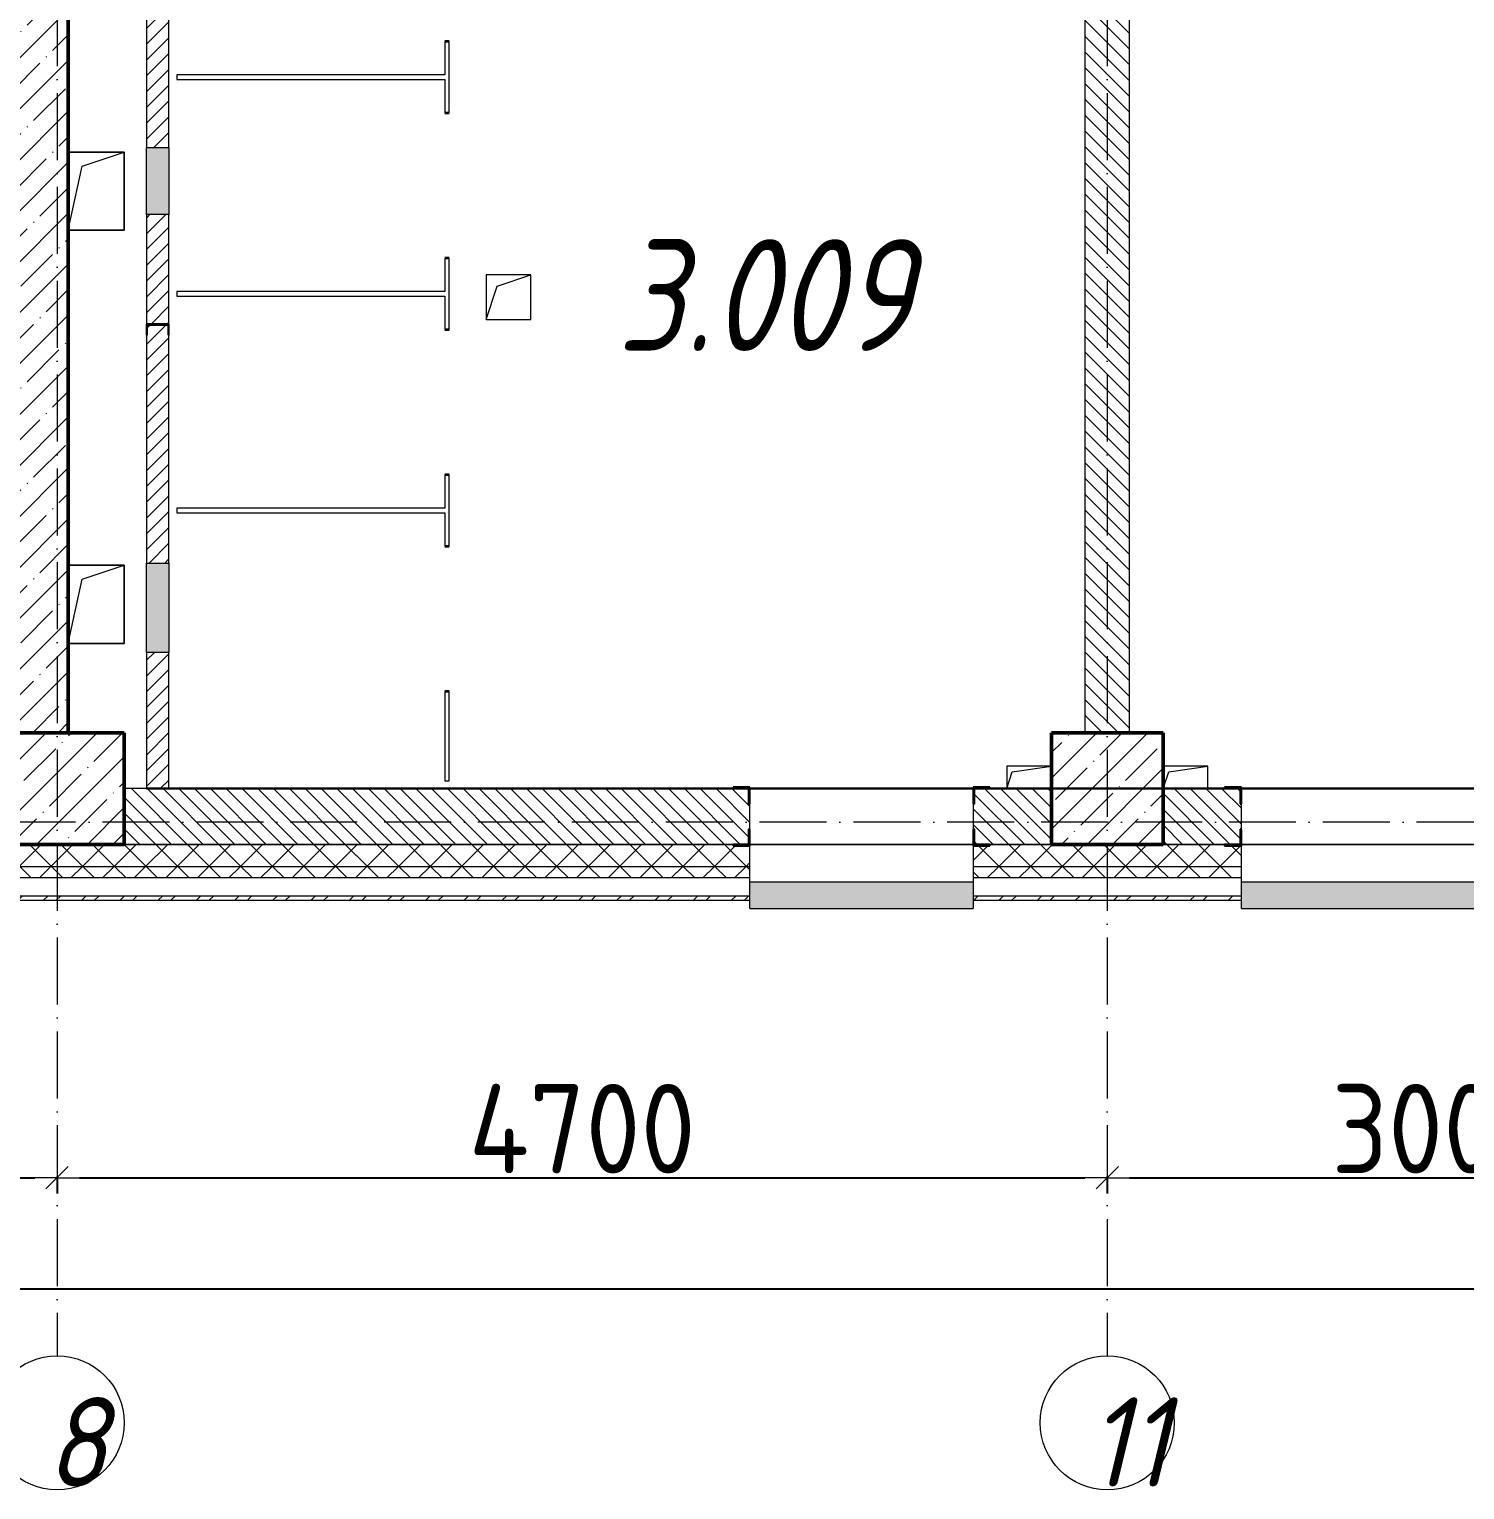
# Model space of a CAD drawing. Header units: millimetres. Extents: x -213536 to 1564669, y -45299 to 942238.
# Drawn here: x 562846 to 569271, y 338573 to 345112 of the extents above; entities that cross this region are included whole.
import ezdxf

# ---------------------------------------------------------------- set-up
doc = ezdxf.new("R2010")
doc.units = ezdxf.units.MM
doc.linetypes.add('50_200_ШТРИХ_1Т_ш5_п1_п1_', pattern=[700, 500, -100, 0, -100])
for name, color, linetype, lineweight in [('A-____-____-DIMS', 7, 'Continuous', 9), ('A-DOOR-OPNG-MCUT', 7, 'Continuous', 35), ('A-FLOR-____-OTLN', 7, 'Continuous', 9), ('A-GENM-____-MCUT', 7, 'Continuous', 25), ('A-GENM-____-OTLN', 7, 'Continuous', 9), ('A-GENM-____-OTLN-1', 7, 'Continuous', 25), ('A-GLAZ-____-OTLN', 7, 'Continuous', 9), ('A-WALL-____-MCUT', 7, 'Continuous', 13), ('A-WALL-____-MCUT-1', 7, 'Continuous', 9), ('A-WALL-____-MCUT-2', 7, 'Continuous', 50), ('A-WALL-____-OTLN', 7, 'Continuous', 9), ('A-WALL-____-PATT-1', 7, 'Continuous', 9), ('A-WALL-FNSH-MCUT-1', 7, 'Continuous', 9), ('S-COLS-____-MCUT', 7, 'Continuous', 50), ('S-COLS-____-OTLN', 7, 'Continuous', 9), ('S-GRID-____-IDEN', 7, 'Continuous', 9), ('S-GRID-____-OTLN-1', 7, '50_200_ШТРИХ_1Т_ш5_п1_п1_', 9), ('Марки помещений', 7, 'Continuous', 9)]:
    doc.layers.add(name, color=color, linetype=linetype, lineweight=lineweight)
doc.layers.add('A-DOOR-____-OTLN-1', color=7, linetype='Continuous', lineweight=9, true_color=0xffffff)
doc.layers.add('A-GLAZ-____-OTLN-1', color=7, linetype='Continuous', lineweight=9, true_color=0xc0c0c0)
doc.styles.add('ISOCPEUR_I_2', font='isocpeui.ttf', dxfattribs={"width": 0.85, "height": 2.3})
doc.styles.add('ISOCPEUR_I_9', font='isocpeui.ttf', dxfattribs={"width": 0.9, "height": 250})
doc.styles.add('СПДС', font='isocpeur.ttf', dxfattribs={"width": 0.9})
doc.dimstyles.new('Размера А3', dxfattribs={"dimtxt": 200, "dimasz": 100, "dimexe": 70, "dimexo": 100, "dimgap": 20, "dimtad": 1, "dimdec": 0, "dimrnd": 10, "dimzin": 0, "dimdsep": 46, "dimtxsty": 'СПДС', "dimblk": 'ARROWHEAD_6', "dimcen": 1, "dimclrd": 256, "dimclre": 256, "dimclrt": 256, "dimazin": 0, "dimtfac": 1, "dimtdec": 0, "dimtmove": 2, "dimatfit": 3, "dimfxl": 1, "dimtolj": 1, "dimtzin": 0, "dimarcsym": 0})
pattern_1 = [(135, (549721.475, 286281.11), (-35.35534, -35.35534), [])]
pattern_2 = [(45, (549721.47, 286281.11), (-70.71068, 70.71068), []), (135, (549721.47, 286281.11), (-70.71068, -70.71068), [])]

# ---------------------------------------------------------------- blocks, each defined once
blk = doc.blocks.new('BSC_Колонна _Прямоугольная - 500х500-V30-АР1_План отверстий 3 этажа в осях 1-64_Ю-ЯЯ')
at = {"layer": 'S-COLS-____-OTLN'}
h = blk.add_hatch(dxfattribs=at)
h.set_pattern_fill('FP_37', color=256, style=0, pattern_type=2)
h.set_pattern_definition([(45, (-17950, -55431.04), (-114.04925, 114.04925), []), (45, (-17835.95, -55431.04), (-114.04925, 114.04925), [201.613, -40.323, 3.353, -36.97])])
h.paths.add_polyline_path([(-250, -250), (250, -250), (250, 250), (-250, 250), (-250, 177.9)], flags=0)
at = {"layer": 'S-COLS-____-MCUT'}
for p, q in [((250, 250), (-250, 250)), ((-250, 250), (-250, -250)), ((250, -250), (250, 250)), ((-250, -250), (250, -250))]:
    blk.add_line(p, q, dxfattribs=at)
blk = doc.blocks.new('BSC_Колонна _Прямоугольная - 500х500-V60-АР1_План отверстий 3 этажа в осях 1-64_Ю-ЯЯ')
at = {"layer": 'S-COLS-____-OTLN'}
h = blk.add_hatch(dxfattribs=at)
h.set_pattern_fill('FP_68', color=256, style=0, pattern_type=2)
h.set_pattern_definition([(45, (-13300, -55431.04), (-114.04925, 114.04925), []), (45, (-13185.95, -55431.04), (-114.04925, 114.04925), [201.613, -40.323, 3.353, -36.97])])
h.paths.add_polyline_path([(-250, -250), (250, -250), (250, 250), (-250, 250)], flags=0)
at = {"layer": 'S-COLS-____-MCUT'}
for p, q in [((250, 250), (-250, 250)), ((-250, 250), (-250, -250)), ((250, -250), (250, 250)), ((-250, -250), (250, -250))]:
    blk.add_line(p, q, dxfattribs=at)
blk = doc.blocks.new('DOR_ДУ_распашная__1Ст_Прямоугольная_ШЕР - Вн_650х2100h_Кабинки С_у-18405741-АР1_План отверстий 3 этажа в осях 1-64_Ю-ЯЯ')
at = {"layer": 'A-DOOR-OPNG-MCUT'}
for p, q in [((-325, -10), (-325, 10)), ((325, 10), (325, -10))]:
    blk.add_line(p, q, dxfattribs=at)
blk = doc.blocks.new('Фахверк_СКБ_Уголок - 250_2700-27497298-АР1_План отверстий 3 этажа в осях 1-64_Ю-ЯЯ')
at = {"layer": 'A-GENM-____-MCUT'}
for p, q in [((200, 181), (125, 181)), ((125, 181), (125, 106)), ((131, 106), (131, 175)), ((131, 175), (200, 175)), ((200, 175), (200, 181)), ((125, 106), (131, 106)), ((131, -6), (125, -6)), ((125, -6), (125, -81)), ((131, -75), (131, -6)), ((125, -81), (200, -81)), ((200, -75), (131, -75)), ((200, -81), (200, -75))]:
    blk.add_line(p, q, dxfattribs=at)
blk = doc.blocks.new('154_Фахверк_СКБ_Швеллер - Тип_100_3960-28737914-АР1_План отверстий 3 этажа в осях 1-64_Ю-ЯЯ')
at = {"layer": 'A-GENM-____-MCUT'}
for p, q in [((175, 50), (125, 50)), ((125, 50), (125, -50)), ((128, 47), (175, 47)), ((128, -47), (128, 47)), ((175, 47), (175, 50)), ((125, -50), (175, -50)), ((175, -47), (128, -47)), ((175, -50), (175, -47))]:
    blk.add_line(p, q, dxfattribs=at)
blk = doc.blocks.new('AR_Отверстие Ниша - Лючок-32402568-АР1_План отверстий 3 этажа в осях 1-64_Ю-ЯЯ')
at = {"layer": 'A-GLAZ-____-OTLN'}
blk.add_hatch(color=256, dxfattribs=at).paths.add_polyline_path([(200, 50), (-200, 50), (-200, -50), (200, -50)], flags=0)
for p, q in [((-200, 50), (200, 50)), ((-200, -50), (-200, 50)), ((200, 50), (200, -50)), ((200, -50), (-200, -50))]:
    blk.add_line(p, q, dxfattribs=at)
blk = doc.blocks.new('AR_Отверстие Ниша - Лючок-32402544-АР1_План отверстий 3 этажа в осях 1-64_Ю-ЯЯ')
at = {"layer": 'A-GLAZ-____-OTLN'}
blk.add_hatch(color=256, dxfattribs=at).paths.add_polyline_path([(150, 50), (-150, 50), (-150, -50), (150, -50)], flags=0)
for p, q in [((-150, 50), (150, 50)), ((-150, -50), (-150, 50)), ((150, 50), (150, -50)), ((150, -50), (-150, -50))]:
    blk.add_line(p, q, dxfattribs=at)
blk = doc.blocks.new('AR_Отверстие прямоугольное _в плите_ - AR_Отверстие прямоугольное _в плите_-V168-АР1_План отверстий 3 этажа в осях 1-64_Ю-ЯЯ')
at = {"layer": 'A-GENM-____-OTLN'}
for p, q in [((125, 175), (-125, 175)), ((-62.5, 112.5), (125, 175)), ((125, -175), (125, 175)), ((-125, -175), (-62.5, 112.5)), ((-125, -175), (125, -175))]:
    blk.add_line(p, q, dxfattribs=at)
blk = doc.blocks.new('AR_Отверстие прямоугольное _в плите_ - AR_Отверстие прямоугольное _в плите_-30459207-АР1_План отверстий 3 этажа в осях 1-64_Ю-ЯЯ')
at = {"layer": 'A-GENM-____-OTLN'}
for p, q in [((100, 100), (-100, 100)), ((-100, 100), (-100, -100)), ((-50, 50), (100, 100)), ((100, -100), (100, 100)), ((-100, -100), (-50, 50)), ((-100, -100), (100, -100))]:
    blk.add_line(p, q, dxfattribs=at)
blk = doc.blocks.new('AR_Отверстие прямоугольное _в плите_ - AR_Отверстие прямоугольное _в плите_-V178-АР1_План отверстий 3 этажа в осях 1-64_Ю-ЯЯ')
at = {"layer": 'A-GENM-____-OTLN'}
for p, q in [((100, 50), (-100, 50)), ((-100, -50), (-75, 25)), ((-75, 25), (100, 50)), ((100, -50), (100, 50))]:
    blk.add_line(p, q, dxfattribs=at)
blk = doc.blocks.new('AR_Отверстие прямоугольное _в плите_ - AR_Отверстие прямоугольное _в плите_-30510746-АР1_План отверстий 3 этажа в осях 1-64_Ю-ЯЯ')
at = {"layer": 'A-GENM-____-OTLN'}
for p, q in [((100, 50), (-100, 50)), ((-100, 50), (-100, -50)), ((-100, -50), (-75, 25)), ((-75, 25), (100, 50))]:
    blk.add_line(p, q, dxfattribs=at)
blk = doc.blocks.new('Отлив_СКБ - Отлив витража_120_НВФ-31885283-АР1_План отверстий 3 этажа в осях 1-64_Ю-ЯЯ')
at = {"layer": 'A-GLAZ-____-OTLN-1'}
for points in [[(426.9, -2), (1000, -2), (1000, 0), (0, 0), (0, -2)], [(426.9, -120), (1000, -120), (1000, -2), (0, -2), (0, -120)]]:
    blk.add_hatch(color=256, dxfattribs=at).paths.add_polyline_path(points, flags=0)
at = {"layer": 'A-GLAZ-____-OTLN'}
for p, q in [((0, 0), (1000, 0)), ((1000, -2), (0, -2)), ((0, -120), (0, -83)), ((0, -120), (1000, -120)), ((1000, -83), (1000, -120))]:
    blk.add_line(p, q, dxfattribs=at)
blk = doc.blocks.new('Отлив_СКБ - Отлив витража_120_НВФ-31885687-АР1_План отверстий 3 этажа в осях 1-64_Ю-ЯЯ')
at = {"layer": 'A-GLAZ-____-OTLN-1'}
for points in [[(0, -2), (1800, -2), (1800, 0), (0, 0)], [(945, -120), (1800, -120), (1800, -2), (0, -2), (0, -120), (878.1, -120)]]:
    blk.add_hatch(color=256, dxfattribs=at).paths.add_polyline_path(points, flags=0)
at = {"layer": 'A-GLAZ-____-OTLN'}
for p, q in [((0, 0), (1800, 0)), ((1800, -2), (0, -2)), ((0, -120), (0, -83)), ((0, -120), (1800, -120)), ((1800, -83), (1800, -120))]:
    blk.add_line(p, q, dxfattribs=at)
blk = doc.blocks.new('Ось сетки - Круг_Ø6_00__ISO-2_5_0_9K_-25732049-АР1_План отверстий 3 этажа в осях 1-64_Ю-ЯЯ')
at = {"layer": 'S-GRID-____-IDEN'}
blk.add_circle((0, 0), 3, dxfattribs=at)
blk = doc.blocks.new('ARROWHEAD_6')
at = {"color": 0, "linetype": 'Continuous'}
for p, q in [((0, 0), (-1, 0)), ((-0.5, -0.5), (0.5, 0.5))]:
    blk.add_line(p, q, dxfattribs=at)
blk = doc.blocks.new('*D5463')
at = {"layer": 'A-____-____-DIMS', "lineweight": -2, "transparency": 16777216}
for p, q in [((559571.5, 339975.6), (559571.5, 339899.6)), ((559671.5, 339969.6), (562871.5, 339969.6)), ((562971.5, 339975.6), (562971.5, 339899.6))]:
    blk.add_line(p, q, dxfattribs=at)
at = {"layer": 'Defpoints', "color": 0, "lineweight": 50, "transparency": 16777216}
for p in [(559571.5, 340075.6), (562971.5, 340075.6), (562971.5, 339969.6)]:
    blk.add_point(p, dxfattribs=at)
at = {"layer": 'A-____-____-DIMS', "lineweight": -2, "transparency": 16777216, "xscale": 100, "yscale": 100, "zscale": 100, "rotation": 180}
blk.add_blockref('ARROWHEAD_6', (559571.5, 339969.6), dxfattribs=at)
at = {"layer": 'A-____-____-DIMS', "lineweight": -2, "transparency": 16777216, "xscale": 100, "yscale": 100, "zscale": 100}
blk.add_blockref('ARROWHEAD_6', (562971.5, 339969.6), dxfattribs=at)
at = {"layer": 'A-____-____-DIMS', "transparency": 16777216, "insert": (561271.5, 340189.6), "char_height": 400, "attachment_point": 5, "style": 'СПДС'}
blk.add_mtext('\\A1;3400', dxfattribs=at)
blk = doc.blocks.new('*D5464')
at = {"layer": 'A-____-____-DIMS', "lineweight": -2, "transparency": 16777216}
for p, q in [((562971.5, 339975.6), (562971.5, 339899.6)), ((563071.5, 339969.6), (567571.5, 339969.6)), ((567671.5, 339975.6), (567671.5, 339899.6))]:
    blk.add_line(p, q, dxfattribs=at)
at = {"layer": 'Defpoints', "color": 0, "lineweight": 50, "transparency": 16777216}
for p in [(562971.5, 340075.6), (567671.5, 340075.6), (567671.5, 339969.6)]:
    blk.add_point(p, dxfattribs=at)
at = {"layer": 'A-____-____-DIMS', "lineweight": -2, "transparency": 16777216, "xscale": 100, "yscale": 100, "zscale": 100, "rotation": 180}
blk.add_blockref('ARROWHEAD_6', (562971.5, 339969.6), dxfattribs=at)
at = {"layer": 'A-____-____-DIMS', "lineweight": -2, "transparency": 16777216, "xscale": 100, "yscale": 100, "zscale": 100}
blk.add_blockref('ARROWHEAD_6', (567671.5, 339969.6), dxfattribs=at)
at = {"layer": 'A-____-____-DIMS', "transparency": 16777216, "insert": (565321.5, 340189.6), "char_height": 400, "attachment_point": 5, "style": 'СПДС'}
blk.add_mtext('\\A1;4700', dxfattribs=at)
blk = doc.blocks.new('*D5465')
at = {"layer": 'A-____-____-DIMS', "lineweight": -2, "transparency": 16777216}
for p, q in [((567671.5, 339975.6), (567671.5, 339899.6)), ((567771.5, 339969.6), (570571.5, 339969.6)), ((570671.5, 339975.6), (570671.5, 339899.6))]:
    blk.add_line(p, q, dxfattribs=at)
at = {"layer": 'Defpoints', "color": 0, "lineweight": 50, "transparency": 16777216}
for p in [(567671.5, 340075.6), (570671.5, 340075.6), (570671.5, 339969.6)]:
    blk.add_point(p, dxfattribs=at)
at = {"layer": 'A-____-____-DIMS', "lineweight": -2, "transparency": 16777216, "xscale": 100, "yscale": 100, "zscale": 100, "rotation": 180}
blk.add_blockref('ARROWHEAD_6', (567671.5, 339969.6), dxfattribs=at)
at = {"layer": 'A-____-____-DIMS', "lineweight": -2, "transparency": 16777216, "xscale": 100, "yscale": 100, "zscale": 100}
blk.add_blockref('ARROWHEAD_6', (570671.5, 339969.6), dxfattribs=at)
at = {"layer": 'A-____-____-DIMS', "transparency": 16777216, "insert": (569171.5, 340189.6), "char_height": 400, "attachment_point": 5, "style": 'СПДС'}
blk.add_mtext('\\A1;3000', dxfattribs=at)
blk = doc.blocks.new('*D5481')
at = {"layer": 'A-____-____-DIMS', "lineweight": -2, "transparency": 16777216}
for p, q in [((547371.5, 339478.8), (547371.5, 339402.8)), ((547471.5, 339472.8), (620671.5, 339472.8)), ((620771.5, 339478.8), (620771.5, 339402.8))]:
    blk.add_line(p, q, dxfattribs=at)
at = {"layer": 'Defpoints', "color": 0, "lineweight": 50, "transparency": 16777216}
for p in [(547371.5, 339578.8), (620771.5, 339578.8), (620771.5, 339472.8)]:
    blk.add_point(p, dxfattribs=at)
at = {"layer": 'A-____-____-DIMS', "lineweight": -2, "transparency": 16777216, "xscale": 100, "yscale": 100, "zscale": 100, "rotation": 180}
blk.add_blockref('ARROWHEAD_6', (547371.5, 339472.8), dxfattribs=at)
at = {"layer": 'A-____-____-DIMS', "lineweight": -2, "transparency": 16777216, "xscale": 100, "yscale": 100, "zscale": 100}
blk.add_blockref('ARROWHEAD_6', (620771.5, 339472.8), dxfattribs=at)
at = {"layer": 'A-____-____-DIMS', "transparency": 16777216, "insert": (584071.5, 339692.8), "char_height": 400, "attachment_point": 5, "style": 'СПДС'}
blk.add_mtext('\\A1;73400', dxfattribs=at)

msp = doc.modelspace()

# ---------------------------------------------------------------- hatches: boundary and pattern name
at = {"layer": 'A-WALL-____-PATT-1'}
h = msp.add_hatch(dxfattribs=at)
h.set_pattern_fill('FP_12', color=256, style=0, pattern_type=2)
h.set_pattern_definition([(45, (549721.47, 286281.11), (-114.04925, 114.04925), []), (45, (549835.52, 286281.11), (-114.04925, 114.04925), [201.612, -40.322, 3.353, -36.97])])
h.paths.add_polyline_path([(562771.5, 341962.2), (563021.5, 341962.2), (563021.5, 349462.2), (562771.5, 349462.2), (562771.5, 343504.6)], flags=0)
h = msp.add_hatch(dxfattribs=at)
h.set_pattern_fill('FP_8', color=256, style=0, pattern_type=2)
h.set_pattern_definition([(45, (549721.475, 286281.11), (-35.35534, 35.35534), [])])
h.paths.add_polyline_path([(563371.5, 341712.2), (563471.5, 341712.2), (563471.5, 342322.2), (563371.5, 342322.2)], flags=0)
h.paths.add_polyline_path([(563471.5, 342722.2), (563471.5, 343742.2), (563468.5, 343742.2), (563468.5, 343789.2), (563374.5, 343789.2), (563374.5, 343742.2), (563371.5, 343742.2), (563371.5, 342722.2), (563395.6, 342722.2)], flags=0)
h.paths.add_polyline_path([(563468.5, 343792.2), (563471.5, 343792.2), (563471.5, 344282.2), (563371.5, 344282.2), (563371.5, 343792.2), (563421.2, 343792.2)], flags=0)
h.paths.add_polyline_path([(563471.5, 344582.2), (563471.5, 346962.2), (563371.5, 346962.2), (563371.5, 344582.2), (563440.1, 344582.2)], flags=0)
h.paths.add_polyline_path([(563371.5, 347462.2), (563471.5, 347462.2), (563471.5, 349262.2), (563371.5, 349262.2)], flags=0)
h = msp.add_hatch(dxfattribs=at)
h.set_pattern_fill('FP_9', color=256, style=0, pattern_type=2)
h.set_pattern_definition(pattern_1)
h.paths.add_polyline_path([(567571.5, 341962.2), (567771.5, 341962.2), (567771.5, 345462.2), (567702.5, 345462.2), (567702.5, 345468.2), (567771.5, 345468.2), (567771.5, 348962.2), (567571.5, 348962.2), (567571.5, 345468.2), (567640.5, 345468.2), (567640.5, 345462.2), (567571.5, 345462.2), (567571.5, 343504.6)], flags=0)
h = msp.add_hatch(dxfattribs=at)
h.set_pattern_fill('FP_9', color=256, style=0, pattern_type=2)
h.set_pattern_definition(pattern_1)
h.paths.add_polyline_path([(567421.5, 341462.2), (567421.5, 341712.2), (567077.5, 341712.2), (567077.5, 341643.2), (567071.5, 341643.2), (567071.5, 341531.2), (567077.5, 341531.2), (567077.5, 341462.2), (567382.1, 341462.2)], flags=0)
h.paths.add_polyline_path([(566065.5, 341462.2), (566065.5, 341531.2), (566071.5, 341531.2), (566071.5, 341643.2), (566065.5, 341643.2), (566065.5, 341712.2), (563271.5, 341712.2), (563271.5, 341462.2), (565996.5, 341462.2)], flags=0)
h = msp.add_hatch(dxfattribs=at)
h.set_pattern_fill('FP_9', color=256, style=0, pattern_type=2)
h.set_pattern_definition(pattern_1)
h.paths.add_polyline_path([(570077.5, 341462.2), (570421.5, 341462.2), (570421.5, 341712.2), (570077.5, 341712.2), (570077.5, 341643.2), (570071.5, 341643.2), (570071.5, 341531.2), (570077.5, 341531.2)], flags=0)
h.paths.add_polyline_path([(568015.5, 341462.2), (568265.5, 341462.2), (568265.8, 341531.2), (568271.5, 341531.2), (568271.5, 341643.2), (568265.5, 341643.2), (568265.5, 341712.2), (567921.5, 341712.2), (567921.5, 341462.2)], flags=0)
h = msp.add_hatch(dxfattribs=at)
h.set_pattern_fill('FP_4', color=256, style=0, pattern_type=2)
h.set_pattern_definition(pattern_2)
h.paths.add_polyline_path([(623940.9, 341362.2), (624021.5, 341362.2), (624021.5, 341462.2), (617671.5, 341462.2), (617671.5, 341362.2), (620406, 341362.2)], flags=0)
h.paths.add_polyline_path([(613336.2, 341362.2), (613721.5, 341362.2), (613721.5, 341456.2), (613646.5, 341456.2), (613646.5, 341462.2), (612696.5, 341462.2), (612696.5, 341456.2), (612621.5, 341456.2), (612621.5, 341362.2), (612971.5, 341362.2)], flags=0)
h.paths.add_polyline_path([(615103.6, 341362.2), (616671.5, 341362.2), (616671.5, 341462.2), (614796.5, 341462.2), (614796.5, 341456.2), (614721.5, 341456.2), (614721.5, 341362.2)], flags=0)
h.paths.add_polyline_path([(609696.5, 341362.2), (610821.5, 341362.2), (610821.5, 341456.2), (610746.5, 341456.2), (610746.5, 341462.2), (609696.5, 341462.2), (609696.5, 341456.2), (609621.5, 341456.2), (609621.5, 341362.2), (609627.5, 341362.2)], flags=0)
h.paths.add_polyline_path([(607821.5, 341362.2), (607821.5, 341456.2), (607746.5, 341456.2), (607746.5, 341462.2), (606696.5, 341462.2), (606696.5, 341456.2), (606621.5, 341456.2), (606621.5, 341362.2), (607150, 341362.2)], flags=0)
h.paths.add_polyline_path([(603696.5, 341362.2), (604821.5, 341362.2), (604821.5, 341456.2), (604746.5, 341456.2), (604746.5, 341462.2), (603696.5, 341462.2), (603696.5, 341456.2), (603621.5, 341456.2), (603621.5, 341362.2)], flags=0)
h.paths.add_polyline_path([(601746.5, 341362.2), (601821.5, 341362.2), (601821.5, 341456.2), (601746.5, 341456.2), (601746.5, 341462.2), (600696.5, 341462.2), (600696.5, 341456.2), (600621.5, 341456.2), (600621.5, 341362.2), (600963.9, 341362.2)], flags=0)
h.paths.add_polyline_path([(597971.5, 341362.2), (598821.5, 341362.2), (598821.5, 341456.2), (598746.5, 341456.2), (598746.5, 341462.2), (597696.5, 341462.2), (597696.5, 341456.2), (597621.5, 341456.2), (597621.5, 341362.2), (597696.5, 341362.2)], flags=0)
h.paths.add_polyline_path([(595661.5, 341362.2), (595821.5, 341362.2), (595821.5, 341456.2), (595746.5, 341456.2), (595746.5, 341462.2), (594146.5, 341462.2), (594146.5, 341456.2), (594071.5, 341456.2), (594071.5, 341362.2), (594777.8, 341362.2)], flags=0)
h.paths.add_polyline_path([(592126.6, 341362.2), (592271.5, 341362.2), (592271.5, 341456.2), (592196.5, 341456.2), (592196.5, 341462.2), (591146.5, 341462.2), (591146.5, 341456.2), (591071.5, 341456.2), (591071.5, 341362.2)], flags=0)
h.paths.add_polyline_path([(589271.5, 341362.2), (589271.5, 341456.2), (589196.5, 341456.2), (589196.5, 341462.2), (588146.5, 341462.2), (588146.5, 341456.2), (588071.5, 341456.2), (588071.5, 341362.2), (588591.7, 341362.2)], flags=0)
h.paths.add_polyline_path([(585940.5, 341362.2), (586271.5, 341362.2), (586271.5, 341456.2), (586196.5, 341456.2), (586196.5, 341462.2), (585146.5, 341462.2), (585146.5, 341456.2), (585071.5, 341456.2), (585071.5, 341362.2), (585498.6, 341362.2)], flags=0)
h.paths.add_polyline_path([(582146.5, 341362.2), (583271.5, 341362.2), (583271.5, 341456.2), (583196.5, 341456.2), (583196.5, 341462.2), (582146.5, 341462.2), (582146.5, 341456.2), (582071.5, 341456.2), (582071.5, 341362.2), (582077.5, 341362.2)], flags=0)
h.paths.add_polyline_path([(579071.5, 341362.2), (580271.5, 341362.2), (580271.5, 341456.2), (580196.5, 341456.2), (580196.5, 341462.2), (579146.5, 341462.2), (579146.5, 341456.2), (579071.5, 341456.2)], flags=0)
h.paths.add_polyline_path([(577271.5, 341362.2), (577271.5, 341456.2), (577196.5, 341456.2), (577196.5, 341462.2), (576146.5, 341462.2), (576146.5, 341456.2), (576071.5, 341456.2), (576071.5, 341362.2), (577103.1, 341362.2)], flags=0)
h.paths.add_polyline_path([(573146.5, 341362.2), (574271.5, 341362.2), (574271.5, 341456.2), (574196.5, 341456.2), (574196.5, 341462.2), (573146.5, 341462.2), (573146.5, 341456.2), (573071.5, 341456.2), (573071.5, 341362.2), (573077.5, 341362.2)], flags=0)
h.paths.add_polyline_path([(571271.5, 341362.2), (571271.5, 341456.2), (571196.5, 341456.2), (571196.5, 341462.2), (570146.5, 341462.2), (570146.5, 341456.2), (570071.5, 341456.2), (570071.5, 341362.2), (571196.5, 341362.2)], flags=0)
h.paths.add_polyline_path([(567921.5, 341362.2), (568271.5, 341362.2), (568271.5, 341456.2), (568196.5, 341456.2), (568196.5, 341462.2), (567146.5, 341462.2), (567146.5, 341456.2), (567071.5, 341456.2), (567071.5, 341362.2), (567421.5, 341362.2)], flags=0)
h.paths.add_polyline_path([(566071.5, 341362.2), (566071.5, 341456.2), (565996.5, 341456.2), (565996.5, 341462.2), (556271.5, 341462.2), (556271.5, 341362.2), (565614.6, 341362.2)], flags=0)
h.paths.add_polyline_path([(555271.5, 341362.2), (555271.5, 341462.2), (547271.5, 341462.2), (547271.5, 341362.2), (553242.4, 341362.2)], flags=0)
h = msp.add_hatch(dxfattribs=at)
h.set_pattern_fill('FP_4', color=256, style=0, pattern_type=2)
h.set_pattern_definition(pattern_2)
h.paths.add_polyline_path([(624021.5, 341312.2), (624021.5, 341362.2), (617671.5, 341362.2), (617671.5, 341312.2), (623940.9, 341312.2)], flags=0)
h.paths.add_polyline_path([(616671.5, 341312.2), (616671.5, 341362.2), (614721.5, 341362.2), (614721.5, 341312.2), (615103.6, 341312.2)], flags=0)
h.paths.add_polyline_path([(610821.5, 341312.2), (610821.5, 341362.2), (609621.5, 341362.2), (609621.5, 341312.2), (609801.2, 341312.2)], flags=0)
h.paths.add_polyline_path([(613336.2, 341312.2), (613721.5, 341312.2), (613721.5, 341362.2), (612621.5, 341362.2), (612621.5, 341312.2)], flags=0)
h.paths.add_polyline_path([(607150, 341312.2), (607821.5, 341312.2), (607821.5, 341362.2), (606621.5, 341362.2), (606621.5, 341312.2)], flags=0)
h.paths.add_polyline_path([(604821.5, 341312.2), (604821.5, 341362.2), (603621.5, 341362.2), (603621.5, 341312.2), (604498.8, 341312.2)], flags=0)
h.paths.add_polyline_path([(601821.5, 341312.2), (601821.5, 341362.2), (600621.5, 341362.2), (600621.5, 341312.2), (600963.9, 341312.2)], flags=0)
h.paths.add_polyline_path([(598821.5, 341312.2), (598821.5, 341362.2), (597621.5, 341362.2), (597621.5, 341312.2), (598312.7, 341312.2)], flags=0)
h.paths.add_polyline_path([(595821.5, 341312.2), (595821.5, 341362.2), (594071.5, 341362.2), (594071.5, 341312.2), (595661.5, 341312.2)], flags=0)
h.paths.add_polyline_path([(592271.5, 341312.2), (592271.5, 341362.2), (591071.5, 341362.2), (591071.5, 341312.2), (592126.6, 341312.2)], flags=0)
h.paths.add_polyline_path([(589271.5, 341312.2), (589271.5, 341362.2), (588071.5, 341362.2), (588071.5, 341312.2), (588591.7, 341312.2)], flags=0)
h.paths.add_polyline_path([(586271.5, 341312.2), (586271.5, 341362.2), (585071.5, 341362.2), (585071.5, 341312.2), (585940.5, 341312.2)], flags=0)
h.paths.add_polyline_path([(582071.5, 341312.2), (583271.5, 341312.2), (583271.5, 341362.2), (582071.5, 341362.2)], flags=0)
h.paths.add_polyline_path([(579754.3, 341312.2), (580271.5, 341312.2), (580271.5, 341362.2), (579071.5, 341362.2), (579071.5, 341312.2)], flags=0)
h.paths.add_polyline_path([(577103.1, 341312.2), (577271.5, 341312.2), (577271.5, 341362.2), (576071.5, 341362.2), (576071.5, 341312.2), (576219.4, 341312.2)], flags=0)
h.paths.add_polyline_path([(574271.5, 341312.2), (574271.5, 341362.2), (573071.5, 341362.2), (573071.5, 341312.2), (573568.2, 341312.2)], flags=0)
h.paths.add_polyline_path([(570917, 341312.2), (571271.5, 341312.2), (571271.5, 341362.2), (570071.5, 341362.2), (570071.5, 341312.2)], flags=0)
h.paths.add_polyline_path([(568265.8, 341312.2), (568271.5, 341312.2), (568271.5, 341362.2), (567071.5, 341362.2), (567071.5, 341312.2), (567382.1, 341312.2)], flags=0)
h.paths.add_polyline_path([(565614.6, 341312.2), (566071.5, 341312.2), (566071.5, 341362.2), (556271.5, 341362.2), (556271.5, 341312.2), (563847.2, 341312.2)], flags=0)
h.paths.add_polyline_path([(555271.5, 341312.2), (555271.5, 341362.2), (547171.5, 341362.2), (547171.5, 341312.2), (553242.4, 341312.2)], flags=0)
h = msp.add_hatch(dxfattribs=at)
h.set_pattern_fill('FP_6', color=256, style=0, pattern_type=2)
h.set_pattern_definition([(45, (549721.47, 286281.11), (-85.53659, 85.53659), []), (45, (549778.5, 286281.11), (-85.53659, 85.53659), [])])
h.paths.add_polyline_path([(594777.8, 341212.2), (594936.5, 341212.2), (594936.5, 341232.2), (594071.5, 341232.2), (594071.5, 341212.2)], flags=0)
h.paths.add_polyline_path([(592271.5, 341212.2), (592271.5, 341232.2), (591071.5, 341232.2), (591071.5, 341212.2), (592126.6, 341212.2)], flags=0)
h.paths.add_polyline_path([(589271.5, 341212.2), (589271.5, 341232.2), (588071.5, 341232.2), (588071.5, 341212.2), (588591.7, 341212.2)], flags=0)
h.paths.add_polyline_path([(586271.5, 341212.2), (586271.5, 341232.2), (585071.5, 341232.2), (585071.5, 341212.2), (585940.5, 341212.2)], flags=0)
h.paths.add_polyline_path([(583271.5, 341212.2), (583271.5, 341232.2), (582071.5, 341232.2), (582071.5, 341212.2), (582405.5, 341212.2)], flags=0)
h.paths.add_polyline_path([(579754.3, 341212.2), (580271.5, 341212.2), (580271.5, 341232.2), (579071.5, 341232.2), (579071.5, 341212.2)], flags=0)
h.paths.add_polyline_path([(577103.1, 341212.2), (577271.5, 341212.2), (577271.5, 341232.2), (576071.5, 341232.2), (576071.5, 341212.2), (576219.4, 341212.2)], flags=0)
h.paths.add_polyline_path([(573071.5, 341212.2), (574271.5, 341212.2), (574271.5, 341232.2), (573071.5, 341232.2)], flags=0)
h.paths.add_polyline_path([(570071.5, 341212.2), (571271.5, 341212.2), (571271.5, 341232.2), (570071.5, 341232.2)], flags=0)
h.paths.add_polyline_path([(567071.5, 341212.2), (568271.5, 341212.2), (568271.5, 341232.2), (567071.5, 341232.2)], flags=0)
h.paths.add_polyline_path([(566071.5, 341212.2), (566071.5, 341232.2), (556271.5, 341232.2), (556271.5, 341212.2), (565614.6, 341212.2)], flags=0)
h.paths.add_polyline_path([(555271.5, 341212.2), (555271.5, 341232.2), (547041.5, 341232.2), (547041.5, 341212.2), (553242.4, 341212.2)], flags=0)

# ---------------------------------------------------------------- linework, layer by layer
at = {"color": 2, "lineweight": 30}
msp.add_lwpolyline([(594421.5, 341712.2), (563371.5, 341712.2)], dxfattribs=at)
at = {"layer": 'A-FLOR-____-OTLN'}
for p, q in [((563021.5, 344562.2), (563271.5, 344562.2)), ((563271.5, 344562.2), (563271.5, 344212.2)), ((563271.5, 344212.2), (563021.5, 344212.2)), ((563021.5, 342712.2), (563271.5, 342712.2)), ((563271.5, 342712.2), (563271.5, 342362.2)), ((563271.5, 342362.2), (563021.5, 342362.2))]:
    msp.add_line(p, q, dxfattribs=at)
at = {"layer": 'A-WALL-____-MCUT'}
for p, q in [((567571.5, 345462.2), (567571.5, 341962.2)), ((567771.5, 341962.2), (567771.5, 345462.2)), ((565996.5, 341712.2), (563271.5, 341712.2)), ((567421.5, 341712.2), (567146.5, 341712.2)), ((568196.5, 341712.2), (567921.5, 341712.2)), ((566071.5, 341531.2), (566071.5, 341643.2)), ((567071.5, 341643.2), (567071.5, 341531.2)), ((568271.5, 341531.2), (568271.5, 341643.2)), ((566071.5, 341232.2), (566071.5, 341456.2)), ((567071.5, 341456.2), (567071.5, 341232.2)), ((568271.5, 341232.2), (568271.5, 341456.2)), ((556271.5, 341232.2), (566071.5, 341232.2)), ((567071.5, 341232.2), (568271.5, 341232.2))]:
    msp.add_line(p, q, dxfattribs=at)
at = {"layer": 'A-WALL-____-MCUT-1'}
for p, q in [((563271.5, 341462.2), (565996.5, 341462.2)), ((565996.5, 341462.2), (563271.5, 341462.2)), ((567146.5, 341462.2), (567421.5, 341462.2)), ((567421.5, 341462.2), (567146.5, 341462.2)), ((568196.5, 341462.2), (567921.5, 341462.2)), ((567921.5, 341462.2), (568196.5, 341462.2)), ((566071.5, 341362.2), (556271.5, 341362.2)), ((568271.5, 341362.2), (567071.5, 341362.2)), ((566071.5, 341312.2), (556271.5, 341312.2)), ((568271.5, 341312.2), (567071.5, 341312.2))]:
    msp.add_line(p, q, dxfattribs=at)
at = {"layer": 'A-WALL-____-MCUT-2'}
msp.add_line((563021.5, 341962.2), (563021.5, 349462.2), dxfattribs=at)
at = {"layer": 'A-WALL-____-OTLN'}
for p, q in [((566071.5, 341712.2), (567071.5, 341712.2)), ((568271.5, 341712.2), (570071.5, 341712.2)), ((566071.5, 341462.2), (567071.5, 341462.2)), ((567071.5, 341462.2), (566071.5, 341462.2)), ((568271.5, 341462.2), (570071.5, 341462.2)), ((570071.5, 341462.2), (568271.5, 341462.2))]:
    msp.add_line(p, q, dxfattribs=at)
at = {"layer": 'A-WALL-FNSH-MCUT-1'}
for p, q in [((563371.5, 346962.2), (563371.5, 344582.2)), ((563471.5, 344582.2), (563471.5, 345892.2)), ((564706.5, 345057.2), (564706.5, 344907.2)), ((564726.5, 344737.2), (564726.5, 345057.2)), ((564706.5, 344907.2), (563506.5, 344907.2)), ((563506.5, 344907.2), (563506.5, 344887.2)), ((563506.5, 344887.2), (564706.5, 344887.2)), ((564706.5, 344887.2), (564706.5, 344737.2)), ((563371.5, 344282.2), (563371.5, 343792.2)), ((563471.5, 343792.2), (563471.5, 344282.2)), ((564706.5, 344087.2), (564706.5, 343937.2)), ((564726.5, 343767.2), (564726.5, 344087.2)), ((564706.5, 343937.2), (563506.5, 343937.2)), ((563506.5, 343937.2), (563506.5, 343917.2)), ((563506.5, 343917.2), (564706.5, 343917.2)), ((564706.5, 343917.2), (564706.5, 343767.2)), ((563371.5, 343742.2), (563371.5, 342722.2)), ((563471.5, 342722.2), (563471.5, 343742.2)), ((564706.5, 343117.2), (564706.5, 342967.2)), ((564726.5, 342797.2), (564726.5, 343117.2)), ((564706.5, 342967.2), (563506.5, 342967.2)), ((563506.5, 342967.2), (563506.5, 342947.2)), ((563506.5, 342947.2), (564706.5, 342947.2)), ((564706.5, 342947.2), (564706.5, 342797.2)), ((563371.5, 342322.2), (563371.5, 341712.2)), ((563471.5, 341712.2), (563471.5, 342322.2)), ((564706.5, 342147.2), (564706.5, 341747.2)), ((564726.5, 341747.2), (564726.5, 342147.2)), ((564706.5, 341747.2), (564726.5, 341747.2)), ((566071.5, 341212.2), (566071.5, 341232.2)), ((567071.5, 341232.2), (567071.5, 341212.2)), ((568271.5, 341212.2), (568271.5, 341232.2)), ((556271.5, 341212.2), (566071.5, 341212.2)), ((567071.5, 341212.2), (568271.5, 341212.2))]:
    msp.add_line(p, q, dxfattribs=at)
at = {"layer": 'S-GRID-____-OTLN-1', "color": 251, "ltscale": 0.6, "true_color": 0x636466}
for p, q in [((562971.5, 377174), (562971.5, 339172.7)), ((567671.5, 377174), (567671.5, 339172.7)), ((653795.9, 341562.2), (545052.7, 341562.2))]:
    msp.add_line(p, q, dxfattribs=at)

# ---------------------------------------------------------------- block references
at = {"layer": 'A-DOOR-____-OTLN-1', "rotation": 90.00000000000007}
for p in [(564716.5, 345382.2), (564716.5, 344412.2), (564716.5, 343442.2), (564716.5, 342472.2)]:
    msp.add_blockref('DOR_ДУ_распашная__1Ст_Прямоугольная_ШЕР - Вн_650х2100h_Кабинки С_у-18405741-АР1_План отверстий 3 этажа в осях 1-64_Ю-ЯЯ', p, dxfattribs=at)
at = {"layer": 'A-GENM-____-OTLN'}
for name, p in [('AR_Отверстие прямоугольное _в плите_ - AR_Отверстие прямоугольное _в плите_-V168-АР1_План отверстий 3 этажа в осях 1-64_Ю-ЯЯ', (563146.5, 344387.2)), ('AR_Отверстие прямоугольное _в плите_ - AR_Отверстие прямоугольное _в плите_-30459207-АР1_План отверстий 3 этажа в осях 1-64_Ю-ЯЯ', (564991.5, 343912.2)), ('AR_Отверстие прямоугольное _в плите_ - AR_Отверстие прямоугольное _в плите_-V168-АР1_План отверстий 3 этажа в осях 1-64_Ю-ЯЯ', (563146.5, 342537.2)), ('AR_Отверстие прямоугольное _в плите_ - AR_Отверстие прямоугольное _в плите_-30510746-АР1_План отверстий 3 этажа в осях 1-64_Ю-ЯЯ', (567321.5, 341762.2)), ('AR_Отверстие прямоугольное _в плите_ - AR_Отверстие прямоугольное _в плите_-V178-АР1_План отверстий 3 этажа в осях 1-64_Ю-ЯЯ', (568021.5, 341762.2))]:
    msp.add_blockref(name, p, dxfattribs=at)
at = {"layer": 'A-GENM-____-OTLN-1'}
for name, p, rotation in [('154_Фахверк_СКБ_Швеллер - Тип_100_3960-28737914-АР1_План отверстий 3 этажа в осях 1-64_Ю-ЯЯ', (563421.5, 343917.2), 270.0000000000001), ('Фахверк_СКБ_Уголок - 250_2700-27497298-АР1_План отверстий 3 этажа в осях 1-64_Ю-ЯЯ', (566196.5, 341637.2), 180), ('Фахверк_СКБ_Уголок - 250_2700-27497298-АР1_План отверстий 3 этажа в осях 1-64_Ю-ЯЯ', (568396.5, 341637.2), 180)]:
    msp.add_blockref(name, p, dxfattribs=dict(at, rotation=rotation))
msp.add_blockref('Фахверк_СКБ_Уголок - 250_2700-27497298-АР1_План отверстий 3 этажа в осях 1-64_Ю-ЯЯ', (566946.5, 341537.2), dxfattribs=at)
at = {"layer": 'A-GLAZ-____-OTLN', "rotation": 270.0000000000001}
for name, p in [('AR_Отверстие Ниша - Лючок-32402544-АР1_План отверстий 3 этажа в осях 1-64_Ю-ЯЯ', (563421.5, 344432.2)), ('AR_Отверстие Ниша - Лючок-32402568-АР1_План отверстий 3 этажа в осях 1-64_Ю-ЯЯ', (563421.5, 342522.2))]:
    msp.add_blockref(name, p, dxfattribs=at)
at = {"layer": 'A-GLAZ-____-OTLN'}
for name, p in [('Отлив_СКБ - Отлив витража_120_НВФ-31885283-АР1_План отверстий 3 этажа в осях 1-64_Ю-ЯЯ', (566071.5, 341295.2)), ('Отлив_СКБ - Отлив витража_120_НВФ-31885687-АР1_План отверстий 3 этажа в осях 1-64_Ю-ЯЯ', (568271.5, 341295.2))]:
    msp.add_blockref(name, p, dxfattribs=at)
at = {"layer": 'S-COLS-____-OTLN'}
for name, p in [('BSC_Колонна _Прямоугольная - 500х500-V60-АР1_План отверстий 3 этажа в осях 1-64_Ю-ЯЯ', (563021.5, 341712.2)), ('BSC_Колонна _Прямоугольная - 500х500-V30-АР1_План отверстий 3 этажа в осях 1-64_Ю-ЯЯ', (567671.5, 341712.2))]:
    msp.add_blockref(name, p, dxfattribs=at)
at = {"layer": 'S-GRID-____-IDEN', "xscale": 99.99999999999993, "yscale": 99.99999999999993, "zscale": 99.99999999999993, "rotation": 180}
for p in [(562971.5, 338872.7), (567671.5, 338872.7)]:
    msp.add_blockref('Ось сетки - Круг_Ø6_00__ISO-2_5_0_9K_-25732049-АР1_План отверстий 3 этажа в осях 1-64_Ю-ЯЯ', p, dxfattribs=at)

# ---------------------------------------------------------------- texts
at = {"layer": 'S-GRID-____-IDEN', "char_height": 400, "attachment_point": 1, "style": 'ISOCPEUR_I_9'}
for s, insert, width in [('\\fISOCPEUR|b0|i1|c204|p34|;\\W.9;8', (562920.4, 338986.6), 202.025), ('11', (567584.8, 338986.6), 288.607)]:
    msp.add_mtext(s, dxfattribs=dict(at, insert=insert, width=width))
at = {"layer": 'Марки помещений', "insert": (565477.4, 344171.8), "char_height": 500, "width": 785.654, "attachment_point": 1, "style": 'ISOCPEUR_I_2'}
msp.add_mtext('3.009', dxfattribs=at)

# ---------------------------------------------------------------- dimensions: what is measured, and where the dimension line sits
at = {"layer": 'A-____-____-DIMS'}
for base, p1, p2, picture, middle in [((562971.5, 339969.6), (559571.5, 340075.6), (562971.5, 340075.6), '*D5463', (561271.5, 340189.6)), ((567671.5, 339969.6), (562971.5, 340075.6), (567671.5, 340075.6), '*D5464', (565321.5, 340189.6)), ((570671.5, 339969.6), (567671.5, 340075.6), (570671.5, 340075.6), '*D5465', (569171.5, 340189.6)), ((620771.5, 339472.8), (547371.5, 339578.8), (620771.5, 339578.8), '*D5481', (584071.5, 339692.8))]:
    dim = msp.add_linear_dim(base=base, p1=p1, p2=p2, dimstyle='Размера А3', override={"dimtxt": 400}, dxfattribs=at)
    dim.commit()
    dim.dimension.update_dxf_attribs({"geometry": picture, "text_midpoint": middle})

doc.saveas('drawing.dxf')
